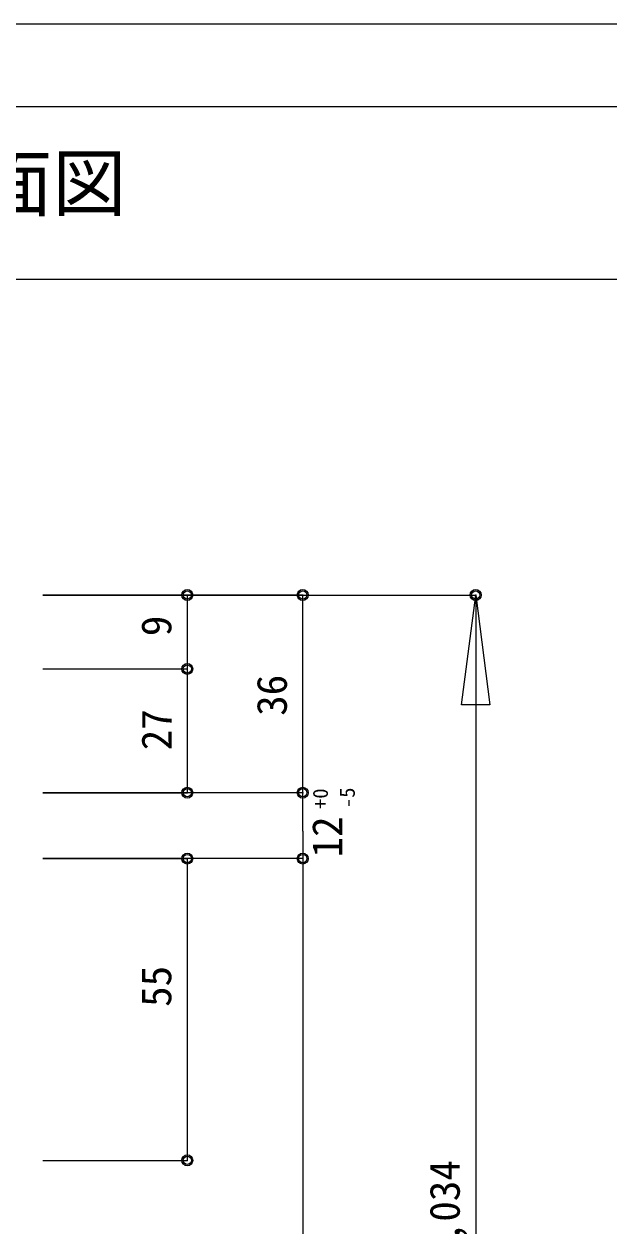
# Model space of a CAD drawing. Units: millimetres on the paper, enlarged 5 times, with parts at other scales. Extents: x -992 to 1008, y -685 to 700.
# Drawn here: x -387 to -209.3, y 334.9 to 700 of the extents above; entities that cross this region are included whole.
import ezdxf
from ezdxf.enums import TextEntityAlignment as Align

# ---------------------------------------------------------------- set-up
doc = ezdxf.new("R2010")
doc.units = ezdxf.units.MM
doc.header["$LTSCALE"] = 5
doc.header["$PDMODE"] = 32
doc.header["$PDSIZE"] = 2.5
for name, color, linetype, lineweight in [('1-0_H-SYM', 7, 'Continuous', 20), ('1-1_0', 7, 'Continuous', 20), ('2-0_18', 7, 'Continuous', 18)]:
    doc.layers.add(name, color=color, linetype=linetype, lineweight=lineweight)
doc.styles.add('ＭＳ ゴシック', font='')
doc.styles.get('ＭＳ ゴシック').set_extended_font_data('MS Gothic')

msp = doc.modelspace()

# ---------------------------------------------------------------- linework, layer by layer
at = {"layer": '1-0_H-SYM'}
for p, q in [((-967.5, 675), (197.5, 675)), ((-967.5, 622.5), (197.5, 622.5)), ((-967.5, 622.5), (197.5, 622.5))]:
    msp.add_line(p, q, dxfattribs=at)
at = {"layer": '1-1_0'}
msp.add_line((-967.5, 675), (197.5, 675), dxfattribs=at)
msp.add_lwpolyline([(-992.5, -685), (1007.5, -685), (1007.5, 700), (-992.5, 700)], close=True, dxfattribs=at)
at = {"layer": '2-0_18', "color": 4}
for p, q in [((-302.281, 526.571), (-381.278, 526.571)), ((-381.278, 526.571), (-337.373, 526.571)), ((-346.389, 526.571), (-249.757, 526.571)), ((-337.373, 526.571), (-337.373, 466.52)), ((-302.281, 466.52), (-302.281, 526.571)), ((-249.757, 526.571), (-249.757, 44.258)), ((-381.278, 504.122), (-337.373, 504.122)), ((-381.278, 466.52), (-337.373, 466.52)), ((-302.281, 466.52), (-381.278, 466.52)), ((-302.281, 454.853), (-302.281, 466.52)), ((-302.281, 454.853), (-302.281, 56.758)), ((-381.278, 446.52), (-337.373, 446.52)), ((-302.281, 446.52), (-381.278, 446.52)), ((-337.373, 446.52), (-337.373, 354.853)), ((-381.278, 354.853), (-337.373, 354.853)), ((-339.039, 354.853), (-337.373, 354.853))]:
    msp.add_line(p, q, dxfattribs=at)
msp.add_lwpolyline([(-254.09, 493.237), (-249.757, 526.571), (-245.423, 493.237)], close=True, dxfattribs=at)
for centre in [(-337.373, 526.571), (-302.281, 526.571), (-249.757, 526.571), (-337.373, 504.122), (-337.373, 466.52), (-302.281, 466.52), (-337.373, 446.52), (-302.281, 446.52), (-337.373, 354.853), (-337.373, 354.853)]:
    msp.add_circle(centre, 1.667, dxfattribs=at)
for p in [(-337.373, 526.571), (-302.281, 526.571), (-337.373, 504.122), (-337.373, 466.52), (-302.281, 466.52), (-337.373, 446.52), (-302.281, 446.52), (-337.373, 354.853)]:
    msp.add_point(p, dxfattribs=at)
at = {"layer": '2-0_18', "color": 5}
for p in [(-337.373, 526.571), (-302.281, 526.571), (-249.757, 526.571), (-337.373, 504.122), (-337.373, 466.52), (-302.281, 466.52), (-337.373, 446.52), (-302.281, 446.52), (-337.373, 354.853)]:
    msp.add_point(p, dxfattribs=at)
at = {"layer": '2-0_18'}
for p in [(-337.373, 446.52), (-302.281, 446.52)]:
    msp.add_point(p, dxfattribs=at)

# ---------------------------------------------------------------- texts
at = {"layer": '1-1_0', "style": 'ＭＳ ゴシック'}
msp.add_text('断面図', height=16.5, dxfattribs=at).set_placement((-423.371, 638.489), align=Align.BOTTOM_LEFT)
at = {"layer": '2-0_18', "style": 'ＭＳ ゴシック'}
for s, height, p in [('9', 9.164, (-339.456, 514.071)), ('36', 9.164, (-304.365, 489.879)), ('27', 9.164, (-339.402, 479.405)), ('+0', 4.582, (-293.268, 461.586)), ('-5', 4.582, (-285.1, 461.867)), ('12', 9.164, (-287.55, 446.854)), ('55', 9.164, (-339.484, 401.459)), ('７尺タイプ:枠外Ｈ2,034', 9.164, (-251.84, 217.523))]:
    msp.add_text(s, height=height, rotation=90, dxfattribs=at).set_placement(p, align=Align.BOTTOM_LEFT)

doc.saveas('drawing.dxf')
